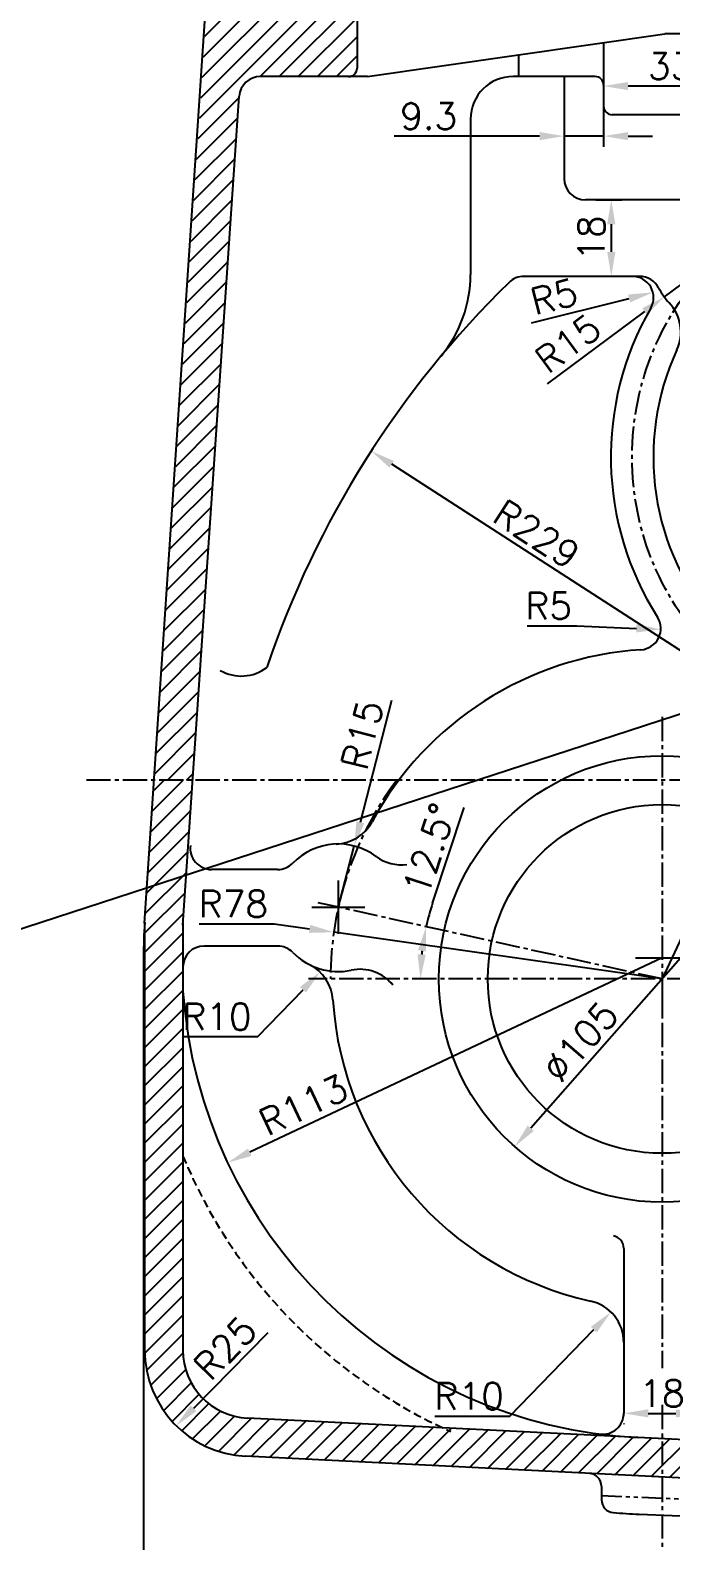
# Model space of a CAD drawing. Header units: millimetres. Extents: x -3508 to 12243, y -3609 to 4092.
# Drawn here: x 3929.9 to 4080.6, y 2613.8 to 2969.1 of the extents above; entities that cross this region are included whole.
import ezdxf

# ---------------------------------------------------------------- set-up
doc = ezdxf.new("R2010")
doc.units = ezdxf.units.MM
doc.header["$LTSCALE"] = 0.3
doc.header["$PDSIZE"] = -50
for name, pattern in [('CENTER2', [28.575, 19.05, -3.175, 3.175, -3.175]), ('HIDDEN', [9.525, 6.35, -3.175]), ('PHANTOM2', [31.75, 15.875, -3.175, 3.175, -3.175, 3.175, -3.175])]:
    doc.linetypes.add(name, pattern=pattern)
for name, color, linetype in [('center', 1, 'CENTER2'), ('CHAIN ...', 8, 'PHANTOM2'), ('h', 4, 'HIDDEN'), ('hatch', 6, 'Continuous')]:
    doc.layers.add(name, color=color, linetype=linetype)
doc.styles.add('rs', font='romans.shx')
doc.dimstyles.new('sarab', dxfattribs={"dimscale": 3, "dimtxt": 2.5, "dimasz": 2.3, "dimexe": 1, "dimexo": 1, "dimtad": 1, "dimdec": 3, "dimdsep": 46, "dimtxsty": 'rs', "dimcen": 0, "dimclrd": 1, "dimclre": 1, "dimclrt": 7, "dimadec": 3, "dimazin": 2, "dimtfac": 1, "dimtdec": 3, "dimtmove": 0, "dimatfit": 3, "dimfxl": 0, "dimarcsym": 0})

# ---------------------------------------------------------------- blocks, each defined once
blk = doc.blocks.new('*D432')
at = {"color": 1, "lineweight": -2, "transparency": 16777216}
for p, q in [((3956.52, 2748.45), (3956.52, 2580.63)), ((4565.77, 2628.7), (4565.77, 2580.63)), ((4560.02, 2583.13), (3962.27, 2583.13))]:
    blk.add_line(p, q, dxfattribs=at)
at = {"color": 1, "transparency": 16777216}
for points in [[(3962.27, 2584.09), (3962.27, 2582.17), (3956.52, 2583.13)], [(4560.02, 2584.09), (4560.02, 2582.17), (4565.77, 2583.13)]]:
    blk.add_solid(points, dxfattribs=at)
at = {"layer": 'Defpoints', "color": 0, "transparency": 16777216}
for p in [(3956.52, 2750.95), (4565.77, 2631.2), (3956.52, 2583.13)]:
    blk.add_point(p, dxfattribs=at)
at = {"color": 7, "transparency": 16777216, "insert": (4261.15, 2589.45), "char_height": 6.25, "attachment_point": 5, "style": 'rs'}
blk.add_mtext('(609)', dxfattribs=at)
blk = doc.blocks.new('*D790')
at = {"color": 1, "lineweight": -2, "transparency": 16777216}
for p, q in [((4092.02, 2955.95), (4070.52, 2955.95)), ((4064.77, 2953.7), (4064.77, 2953.45)), ((4097.77, 2955.7), (4097.77, 2953.45))]:
    blk.add_line(p, q, dxfattribs=at)
at = {"color": 1, "transparency": 16777216}
for points in [[(4070.52, 2956.91), (4070.52, 2954.99), (4064.77, 2955.95)], [(4092.02, 2956.91), (4092.02, 2954.99), (4097.77, 2955.95)]]:
    blk.add_solid(points, dxfattribs=at)
at = {"layer": 'Defpoints', "color": 0, "transparency": 16777216}
for p in [(4064.77, 2956.2), (4064.77, 2955.95), (4097.77, 2958.2)]:
    blk.add_point(p, dxfattribs=at)
at = {"color": 7, "transparency": 16777216, "insert": (4080.52, 2960.64), "char_height": 6.25, "attachment_point": 5, "style": 'rs'}
blk.add_mtext('33', dxfattribs=at)
blk = doc.blocks.new('*D792')
at = {"color": 1, "lineweight": -2, "transparency": 16777216}
for p, q in [((4055.47, 2955.7), (4055.47, 2941.68)), ((4064.77, 2953.7), (4064.77, 2941.68)), ((4049.72, 2944.18), (4015.5, 2944.18)), ((4064.77, 2944.18), (4055.47, 2944.18)), ((4070.52, 2944.18), (4076.27, 2944.18))]:
    blk.add_line(p, q, dxfattribs=at)
at = {"color": 1, "transparency": 16777216}
for points in [[(4049.72, 2945.14), (4049.72, 2943.22), (4055.47, 2944.18)], [(4070.52, 2945.14), (4070.52, 2943.22), (4064.77, 2944.18)]]:
    blk.add_solid(points, dxfattribs=at)
at = {"layer": 'Defpoints', "color": 0, "transparency": 16777216}
for p in [(4055.47, 2958.2), (4064.77, 2956.2), (4055.47, 2944.18)]:
    blk.add_point(p, dxfattribs=at)
at = {"color": 7, "transparency": 16777216, "insert": (4023.61, 2948.87), "char_height": 6.25, "attachment_point": 5, "style": 'rs'}
blk.add_mtext('9.3', dxfattribs=at)
blk = doc.blocks.new('*D793')
at = {"color": 1, "lineweight": -2, "transparency": 16777216}
for p, q in [((4062.97, 2929.2), (4069.07, 2929.2)), ((4066.57, 2923.45), (4066.57, 2916.95)), ((4070.76, 2911.2), (4064.07, 2911.2))]:
    blk.add_line(p, q, dxfattribs=at)
at = {"color": 1, "transparency": 16777216}
for points in [[(4065.62, 2923.45), (4067.53, 2923.45), (4066.57, 2929.2)], [(4065.62, 2916.95), (4067.53, 2916.95), (4066.57, 2911.2)]]:
    blk.add_solid(points, dxfattribs=at)
at = {"layer": 'Defpoints', "color": 0, "transparency": 16777216}
for p in [(4060.47, 2929.2), (4066.57, 2911.2), (4073.26, 2911.2)]:
    blk.add_point(p, dxfattribs=at)
at = {"color": 7, "transparency": 16777216, "insert": (4061.89, 2920.2), "char_height": 6.25, "attachment_point": 5, "rotation": 90, "style": 'rs'}
blk.add_mtext('18', dxfattribs=at)
blk = doc.blocks.new('*D801')
at = {"color": 1, "lineweight": -2, "transparency": 16777216}
for p, q in [((4007.54, 2782.79), (4014.95, 2811.5)), ((4002.35, 2762.7), (4006.1, 2777.22))]:
    blk.add_line(p, q, dxfattribs=at)
at = {"color": 1, "transparency": 16777216}
blk.add_solid([(4006.61, 2783.03), (4008.47, 2782.55), (4006.1, 2777.22)], dxfattribs=at)
at = {"layer": 'Defpoints', "color": 0, "transparency": 16777216}
for p in [(4006.1, 2777.22), (4002.35, 2762.7)]:
    blk.add_point(p, dxfattribs=at)
at = {"color": 7, "transparency": 16777216, "insert": (4008.01, 2803.38), "char_height": 6.25, "attachment_point": 5, "rotation": 75.5243, "style": 'rs'}
blk.add_mtext('R15', dxfattribs=at)
blk = doc.blocks.new('*D810')
at = {"color": 1, "lineweight": -2, "transparency": 16777216}
for p, q in [((4091.07, 2915.3), (4079.03, 2906.36)), ((4074.41, 2902.93), (4051.47, 2885.91))]:
    blk.add_line(p, q, dxfattribs=at)
at = {"color": 1, "transparency": 16777216}
blk.add_solid([(4073.84, 2903.7), (4074.98, 2902.16), (4079.03, 2906.36)], dxfattribs=at)
at = {"layer": 'Defpoints', "color": 0, "transparency": 16777216}
for p in [(4091.07, 2915.3), (4079.03, 2906.36)]:
    blk.add_point(p, dxfattribs=at)
at = {"color": 7, "transparency": 16777216, "insert": (4056.38, 2895.39), "char_height": 6.25, "attachment_point": 5, "rotation": 36.5808, "style": 'rs'}
blk.add_mtext('R15', dxfattribs=at)
blk = doc.blocks.new('*D498')
at = {"color": 1, "lineweight": -2, "transparency": 16777216}
blk.add_line((4109.4, 2781.05), (4047.64, 2710.85), dxfattribs=at)
at = {"color": 1, "transparency": 16777216}
for points in [[(4108.68, 2781.68), (4110.12, 2780.42), (4113.2, 2785.37)], [(4046.92, 2711.48), (4048.36, 2710.21), (4043.85, 2706.53)]]:
    blk.add_solid(points, dxfattribs=at)
at = {"layer": 'Defpoints', "color": 0, "transparency": 16777216}
for p in [(4113.2, 2785.37), (4043.85, 2706.53)]:
    blk.add_point(p, dxfattribs=at)
at = {"color": 7, "transparency": 16777216, "insert": (4059.29, 2731.18), "char_height": 6.25, "attachment_point": 5, "rotation": 48.6619, "style": 'rs'}
blk.add_mtext('∅105', dxfattribs=at)
blk = doc.blocks.new('*D504')
at = {"color": 1, "lineweight": -2, "transparency": 16777216}
for p, q in [((4075.27, 2643.78), (4081.77, 2643.78)), ((4069.52, 2641.36), (4069.52, 2641.28))]:
    blk.add_line(p, q, dxfattribs=at)
at = {"color": 1, "transparency": 16777216}
for points in [[(4075.27, 2644.74), (4075.27, 2642.82), (4069.52, 2643.78)], [(4081.77, 2644.74), (4081.77, 2642.82), (4087.52, 2643.78)]]:
    blk.add_solid(points, dxfattribs=at)
at = {"layer": 'Defpoints', "color": 0, "transparency": 16777216}
for p in [(4069.52, 2643.86), (4087.52, 2643.78), (4087.52, 2643.78)]:
    blk.add_point(p, dxfattribs=at)
at = {"color": 7, "transparency": 16777216, "insert": (4078.52, 2648.47), "char_height": 6.25, "attachment_point": 5, "style": 'rs'}
blk.add_mtext('18', dxfattribs=at)
blk = doc.blocks.new('*D571')
at = {"color": 1, "lineweight": -2, "transparency": 16777216}
blk.add_line((4202.52, 2745.95), (4014.93, 2866.99), dxfattribs=at)
at = {"color": 1, "transparency": 16777216}
blk.add_solid([(4015.45, 2867.79), (4014.41, 2866.18), (4010.1, 2870.1)], dxfattribs=at)
at = {"layer": 'Defpoints', "color": 0, "transparency": 16777216}
for p in [(4010.1, 2870.1), (4202.52, 2745.95)]:
    blk.add_point(p, dxfattribs=at)
at = {"color": 7, "transparency": 16777216, "insert": (4049.02, 2850.57), "char_height": 6.25, "attachment_point": 5, "rotation": 327.1692, "style": 'rs'}
blk.add_mtext('R229', dxfattribs=at)
blk = doc.blocks.new('*D573')
at = {"color": 1, "lineweight": -2, "transparency": 16777216}
blk.add_line((4047.82, 2900.24), (4070.79, 2906.02), dxfattribs=at)
at = {"color": 1, "transparency": 16777216}
blk.add_solid([(4070.56, 2906.94), (4071.03, 2905.09), (4076.37, 2907.42)], dxfattribs=at)
at = {"layer": 'Defpoints', "color": 0, "transparency": 16777216}
for p in [(4071.52, 2906.2), (4076.37, 2907.42)]:
    blk.add_point(p, dxfattribs=at)
at = {"color": 7, "transparency": 16777216, "insert": (4053.1, 2906.4), "char_height": 6.25, "attachment_point": 5, "rotation": 14.1237, "style": 'rs'}
blk.add_mtext('R5', dxfattribs=at)
blk = doc.blocks.new('*D616')
at = {"color": 1, "lineweight": -2, "transparency": 16777216}
blk.add_line((4078.52, 2750.95), (3981.52, 2705.19), dxfattribs=at)
at = {"color": 1, "transparency": 16777216}
blk.add_solid([(3981.11, 2706.05), (3981.93, 2704.32), (3976.32, 2702.73)], dxfattribs=at)
at = {"layer": 'Defpoints', "color": 0, "transparency": 16777216}
for p in [(4078.52, 2750.95), (3976.32, 2702.73)]:
    blk.add_point(p, dxfattribs=at)
at = {"color": 7, "transparency": 16777216, "insert": (3994.16, 2716.33), "char_height": 6.25, "attachment_point": 5, "rotation": 25.2564, "style": 'rs'}
blk.add_mtext('R113', dxfattribs=at)
blk = doc.blocks.new('*D624')
at = {"color": 1, "lineweight": -2, "transparency": 16777216}
blk.add_line((4024.54, 2763.8), (4031.97, 2786.26), dxfattribs=at)
for start, end in [(161.7028, 167.5), (173.2972, 174.2028)]:
    blk.add_arc((4078.52, 2745.95), 56.85, start, end, dxfattribs=at)
at = {"color": 1, "transparency": 16777216}
for points in [[(4021.11, 2752.74), (4023, 2752.42), (4023.02, 2758.25)], [(4022.92, 2751.64), (4021, 2751.74), (4021.67, 2745.95)]]:
    blk.add_solid(points, dxfattribs=at)
at = {"layer": 'Defpoints', "color": 0, "transparency": 16777216}
for p in [(3997.31, 2763.95), (4021.82, 2750.08), (3995.34, 2745.95), (4078.52, 2745.95), (4256.89, 2745.95)]:
    blk.add_point(p, dxfattribs=at)
at = {"color": 7, "transparency": 16777216, "insert": (4023.81, 2776.5), "char_height": 6.25, "attachment_point": 5, "rotation": 71.7028, "style": 'rs'}
blk.add_mtext('12.5°', dxfattribs=at)
blk = doc.blocks.new('*D411')
at = {"color": 1, "lineweight": -2, "transparency": 16777216}
for p, q in [((4042.74, 2643.15), (4062.48, 2663.48)), ((4025.1, 2643.15), (4042.74, 2643.15))]:
    blk.add_line(p, q, dxfattribs=at)
at = {"color": 1, "transparency": 16777216}
blk.add_solid([(4061.8, 2664.15), (4063.17, 2662.81), (4066.49, 2667.61)], dxfattribs=at)
at = {"layer": 'Defpoints', "color": 0, "transparency": 16777216}
for p in [(4066.49, 2667.61), (4059.52, 2660.43)]:
    blk.add_point(p, dxfattribs=at)
at = {"color": 7, "transparency": 16777216, "insert": (4033.14, 2647.84), "char_height": 6.25, "attachment_point": 5, "style": 'rs'}
blk.add_mtext('R10', dxfattribs=at)
blk = doc.blocks.new('_DatumFilled')
at = {"color": 0, "linetype": 'ByBlock'}
blk.add_solid([(0, 0.577), (-1, 0), (0, -0.577)], dxfattribs=at)
blk = doc.blocks.new('*D412')
at = {"color": 1, "lineweight": -2, "transparency": 16777216}
for p, q in [((3983.39, 2732.39), (3994.05, 2743.43)), ((3965.75, 2732.39), (3983.39, 2732.39))]:
    blk.add_line(p, q, dxfattribs=at)
at = {"color": 1, "transparency": 16777216}
blk.add_solid([(3993.36, 2744.1), (3994.74, 2742.76), (3998.05, 2747.57)], dxfattribs=at)
at = {"layer": 'Defpoints', "color": 0, "transparency": 16777216}
for p in [(3998.05, 2747.57), (3991.1, 2740.37)]:
    blk.add_point(p, dxfattribs=at)
at = {"color": 7, "transparency": 16777216, "insert": (3973.79, 2737.08), "char_height": 6.25, "attachment_point": 5, "style": 'rs'}
blk.add_mtext('R10', dxfattribs=at)
blk = doc.blocks.new('*D651')
at = {"color": 1, "lineweight": -2, "transparency": 16777216}
blk.add_line((3985.8, 2662.7), (3968.26, 2644.96), dxfattribs=at)
at = {"color": 1, "transparency": 16777216}
blk.add_solid([(3967.58, 2645.63), (3968.94, 2644.28), (3964.22, 2640.87)], dxfattribs=at)
at = {"layer": 'Defpoints', "color": 0, "transparency": 16777216}
for p in [(3981.79, 2658.65), (3964.22, 2640.87)]:
    blk.add_point(p, dxfattribs=at)
at = {"color": 7, "transparency": 16777216, "insert": (3975.72, 2659.17), "char_height": 6.25, "attachment_point": 5, "rotation": 45.3408, "style": 'rs'}
blk.add_mtext('R25', dxfattribs=at)
blk = doc.blocks.new('*D657')
at = {"color": 1, "lineweight": -2, "transparency": 16777216}
for p, q in [((3969.65, 2758.92), (3987.29, 2758.92)), ((3987.29, 2758.92), (3995.61, 2757.74)), ((4078.52, 2745.95), (4001.3, 2756.93))]:
    blk.add_line(p, q, dxfattribs=at)
at = {"color": 1, "transparency": 16777216}
blk.add_solid([(3995.74, 2758.68), (3995.47, 2756.79), (4001.3, 2756.93)], dxfattribs=at)
at = {"layer": 'Defpoints', "color": 0, "transparency": 16777216}
for p in [(4001.3, 2756.93), (4078.52, 2745.95)]:
    blk.add_point(p, dxfattribs=at)
at = {"color": 7, "transparency": 16777216, "insert": (3977.69, 2763.61), "char_height": 6.25, "attachment_point": 5, "style": 'rs'}
blk.add_mtext('R78', dxfattribs=at)
blk = doc.blocks.new('*D658')
at = {"color": 1, "lineweight": -2, "transparency": 16777216}
for p, q in [((4046.76, 2829), (4058.44, 2829)), ((4058.44, 2829), (4072.48, 2828.41))]:
    blk.add_line(p, q, dxfattribs=at)
at = {"color": 1, "transparency": 16777216}
blk.add_solid([(4072.52, 2829.37), (4072.44, 2827.45), (4078.23, 2828.17)], dxfattribs=at)
at = {"layer": 'Defpoints', "color": 0, "transparency": 16777216}
for p in [(4073.23, 2828.38), (4078.23, 2828.17)]:
    blk.add_point(p, dxfattribs=at)
at = {"color": 7, "transparency": 16777216, "insert": (4051.82, 2833.69), "char_height": 6.25, "attachment_point": 5, "style": 'rs'}
blk.add_mtext('R5', dxfattribs=at)

msp = doc.modelspace()

# ---------------------------------------------------------------- hatches: boundary and pattern name
at = {"layer": 'hatch'}
h = msp.add_hatch(dxfattribs=at)
h.set_pattern_fill('ANSI31', color=256, style=0)
h.set_pattern_definition([(45, (42.287, 2913.9535), (-2.245064, 2.245064), [])])
h.paths.add_polyline_path([(4006.7715, 2979.1982), (3971.7715, 2979.1982), (3959.0804, 2792.6982), (3968.1012, 2792.6982), (3979.0461, 2953.5376, -0.39445035), (3984.0346, 2958.1982), (4004.7715, 2958.1982, 0.41421356), (4006.7715, 2960.1982)])
h = msp.add_hatch(dxfattribs=at)
h.set_pattern_fill('ANSI31', color=256, style=0)
h.set_pattern_definition([(45, (42.287, 3000.05), (-2.245064, 2.245064), [])])
h.paths.add_polyline_path([(4078.5215, 2628.7966), (4078.5215, 2637.8078), (3980.9962, 2642.6708, -0.39969488), (3965.793, 2658.651), (3965.793, 2758.7792), (3968.1012, 2792.6982), (3959.0396, 2792.6982), (3956.793, 2759.0838), (3956.793, 2658.651, 0.39969488), (3980.548, 2633.682)])
h.paths.add_polyline_path([(4202.5215, 2622.6134), (4202.5215, 2631.6246), (4078.5215, 2637.8078), (4078.5215, 2628.7966)])
h.paths.add_polyline_path([(4202.5215, 2631.6246), (4202.5215, 2622.6134), (4376.8568, 2613.9203, 0.01245641), (4385.7715, 2613.6982), (4385.7715, 2622.6982, -0.01245641), (4377.3051, 2622.9091)])
h.paths.add_polyline_path([(4564.7715, 2792.6982), (4555.7715, 2792.6982, -0.41421356), (4385.7715, 2622.6982), (4385.7715, 2613.6982, 0.41421356)])

# ---------------------------------------------------------------- linework, layer by layer
for p, q in [((2666.3122, 2346.5266), (8019.6586, 4091.8082)), ((3956.793, 2759.0838), (3971.7715, 2983.1982)), ((4006.7715, 2981.1982), (4006.7715, 2960.1982)), ((4009.192, 2958.1982), (4079.192, 2968.1982)), ((4092.7715, 2968.1982), (4079.192, 2968.1982)), ((4044.7715, 2963.281), (4044.7715, 2958.1982)), ((4064.7715, 2966.1381), (4064.7715, 2951.1982)), ((4064.7715, 2966.1381), (4064.7715, 2951.1982)), ((4064.7715, 2966.1381), (4064.7715, 2951.1982)), ((4009.192, 2958.1982), (3984.0346, 2958.1982)), ((4062.7715, 2958.1982), (4043.4715, 2958.1982)), ((4055.4715, 2958.1982), (4055.4715, 2934.1982)), ((3965.7822, 2758.6199), (3979.0461, 2953.5376)), ((4095.7715, 2949.1982), (4066.7715, 2949.1982)), ((4033.4715, 2948.1982), (4033.4715, 2911.6591)), ((4095.6311, 2929.1982), (4060.4715, 2929.1982)), ((4073.2617, 2911.1982), (4046.0097, 2911.1982)), ((3988.0686, 2771.6982), (3972.5152, 2771.6982)), ((3956.793, 2759.0838), (3956.793, 2657.8475)), ((3965.793, 2759.0838), (3965.793, 2657.9982)), ((3988.0686, 2753.6982), (3970.793, 2753.6982)), ((4069.5215, 2682.5743), (4069.5215, 2643.8594)), ((4377.3051, 2622.9091), (3980.9962, 2642.6708)), ((4376.8568, 2613.9203), (3980.548, 2633.682)), ((4064.2715, 2626.5524), (4064.2715, 2623.4435)), ((4073.134, 2620.059), (4096.1481, 2619.1117))]:
    msp.add_line(p, q)
at = {"color": 1}
for p, q in [((4002.3704, 2756.5805), (4002.3704, 2769.0805)), ((3996.1204, 2762.8305), (4008.6204, 2762.8305)), ((4072.2715, 2750.9482), (4084.7715, 2750.9482))]:
    msp.add_line(p, q, dxfattribs=at)
at = {"color": 60}
for p, q in [((4083.1931, 2755.8437), (4078.5215, 2745.9482)), ((4078.5215, 2745.9482), (4078.5215, 2736.648))]:
    msp.add_line(p, q, dxfattribs=at)
for radius in [52.5, 41]:
    msp.add_circle((4078.5215, 2745.9482), radius)
for centre, radius, start, end in [((4004.7715, 2960.1982), 2, 270, 0), ((3984.0346, 2953.1982), 5, 90, 176.107091), ((4043.4715, 2948.1982), 10, 90, 180), ((4062.7715, 2956.1982), 2, 0, 90), ((4066.7715, 2951.1982), 2, 180, 270), ((4060.4715, 2934.1982), 5, 180, 270), ((4202.5215, 2745.9482), 229, 134.323863, 161.341117), ((4003.4715, 2911.6591), 30, 320.22232, 0), ((4046.0097, 2906.1982), 5, 90, 134.323863), ((4071.5196, 2906.1982), 5, 330, 90), ((4073.2617, 2906.1982), 5, 27.064934, 90), ((4091.0715, 2915.2982), 15, 207.064934, 223.507991), ((4136.4715, 2868.6982), 70, 150, 212.520035), ((4072.9395, 2898.0868), 10, 335.175688, 43.507991), ((4136.4715, 2868.6982), 60, 155.175688, 221.742089), ((4078.5215, 2745.9482), 100, 20.29764, 20.29764), ((4073.2312, 2828.3786), 5, 273.672123, 32.520035), ((4078.5215, 2745.9482), 77.6, 93.672123, 151.547266), ((3979.5401, 2827.2181), 10.0148, 240.235847, 306.932557), ((4001.5026, 2787.6838), 10, 271.94576, 331.547266), ((3972.5152, 2776.6982), 5, 172.385168, 270), ((4002.3515, 2762.6982), 15, 53.451237, 135.572996), ((4017.2391, 2782.7819), 10, 233.451237, 277.089547), ((3988.0686, 2776.6982), 5, 270, 315.572996), ((4078.5215, 2750.9482), 122, 176.107091, 183.823613), ((3970.793, 2748.6982), 5, 90, 180), ((3988.0686, 2748.6982), 5, 44.427004, 90), ((4002.3515, 2762.6982), 15, 224.427004, 281.744545), ((3991.099, 2740.3737), 10, 3.648516, 63.250022), ((4007.4402, 2738.2216), 10, 38.930054, 101.744545), ((4078.5215, 2750.9482), 113, 183.973023, 267.145348), ((4078.5215, 2745.9482), 77.6, 183.648516, 257.473275), ((4066.5215, 2682.5743), 3, 0, 79.277848), ((4059.5215, 2660.4335), 10, 0, 77.473275), ((3981.793, 2658.651), 25, 180, 267.145348), ((3981.793, 2658.651), 16, 180, 267.145348), ((4064.5215, 2643.8594), 5, 262.551809, 0), ((4061.2715, 2626.653), 3, 0, 87.145348), ((4067.2715, 2623.4435), 3, 180, 264.957732), ((4078.5215, 2750.9482), 131, 264.957732, 267.642983)]:
    msp.add_arc(centre, radius, start, end)
at = {"layer": 'center'}
for p, q in [((4078.5215, 2807.6291), (4078.5215, 2745.9482)), ((4574.5842, 2792.6982), (3942.2717, 2792.6982)), ((4078.5215, 2745.9482), (3997.3092, 2763.9525)), ((4256.8856, 2745.9482), (3995.3374, 2745.9482)), ((4078.5215, 2735.6048), (4078.5215, 2654.4219)), ((4078.5215, 2645.7502), (4078.5215, 2604.5191))]:
    msp.add_line(p, q, dxfattribs=at)
msp.add_circle((4136.4715, 2868.6982), 65, dxfattribs=at)
msp.add_arc((4078.5215, 2745.9482), 78, 143.175999, 180, dxfattribs=at)
at = {"layer": 'CHAIN ...'}
msp.add_line((4064.2715, 2624.4272), (4099.2715, 2622.9865), dxfattribs=at)
at = {"layer": 'h'}
msp.add_arc((4078.5215, 2750.9482), 122, 202.48142, 245.95021, dxfattribs=at)

# ---------------------------------------------------------------- dimensions: what is measured, and where the dimension line sits
for base, p1, p2, picture, middle in [((4064.7715, 2955.9507), (4097.7715, 2958.1982), (4064.7715, 2956.1982), '*D790', (4080.5158, 2955.9507)), ((4055.4715, 2944.1811), (4064.7715, 2956.1982), (4055.4715, 2958.1982), '*D792', (4023.6145, 2944.1811))]:
    dim = msp.add_linear_dim(base=base, p1=p1, p2=p2, dimstyle='sarab', override={"dimscale": 2.5, "dimdec": 2, "dimadec": 2, "dimtdec": 2, "dimatfit": 0})
    dim.commit()
    dim.dimension.update_dxf_attribs({"geometry": picture, "text_midpoint": middle, "dimtype": 160})
dim = msp.add_linear_dim(base=(4066.5739, 2911.1982), p1=(4060.4715, 2929.1982), p2=(4073.2617, 2911.1982), angle=90, dimstyle='sarab', override={"dimscale": 2.5, "dimdec": 2, "dimadec": 2, "dimtdec": 2, "dimatfit": 0})
dim.commit()
dim.dimension.update_dxf_attribs({"geometry": '*D793', "text_midpoint": (4061.8864, 2920.1982)})
for center, mpoint, override, picture, middle in [((4091.0715, 2915.2982), (4079.0262, 2906.3588), {"dimscale": 2.5, "dimdec": 2, "dimadec": 2, "dimtdec": 2, "dimatfit": 0}, '*D810', (4059.1742, 2891.6257)), ((4071.5196, 2906.1982), (4076.3684, 2907.4183), {"dimscale": 2.5, "dimdec": 2, "dimadec": 2, "dimtdec": 2, "dimtmove": 1}, '*D573', (4054.2465, 2901.8519)), ((4202.5215, 2745.9482), (4010.0984, 2870.1028), {"dimscale": 2.5, "dimdec": 2, "dimadec": 2, "dimtdec": 2, "dimatfit": 0}, '*D571', (4046.4763, 2846.6311)), ((4073.2312, 2828.3786), (4078.2267, 2828.1672), {"dimscale": 2.5, "dimtoh": 1, "dimdec": 2, "dimcen": 2.5, "dimadec": 1, "dimtdec": 2, "dimtmove": 1, "dimldrblk": 'DatumFilled'}, '*D658', (4058.442, 2829.0045)), ((4002.3515, 2762.6982), (4006.101, 2777.222), {"dimscale": 2.5, "dimdec": 2, "dimadec": 2, "dimtdec": 2, "dimatfit": 0}, '*D801', (4012.5511, 2802.2062)), ((4078.5215, 2745.9482), (4001.2979, 2756.9265), {"dimscale": 2.5, "dimtoh": 1, "dimdec": 2, "dimcen": 2.5, "dimadec": 1, "dimtdec": 2, "dimldrblk": 'DatumFilled'}, '*D657', (3987.2877, 2758.9182)), ((4078.5215, 2750.9482), (3976.3234, 2702.7346), {"dimscale": 2.5, "dimdec": 2, "dimadec": 2, "dimtdec": 2, "dimatfit": 0}, '*D616', (3996.1631, 2712.0943)), ((3991.099, 2740.3737), (3998.0466, 2747.5662), {"dimscale": 2.5, "dimtoh": 1, "dimdec": 2, "dimcen": 2.5, "dimadec": 1, "dimtdec": 2, "dimldrblk": 'DatumFilled'}, '*D412', (3973.7903, 2732.3913)), ((3981.793, 2658.651), (3964.2208, 2640.8685), {"dimscale": 2.5, "dimtoh": 1, "dimdec": 2, "dimcen": 2.5, "dimadec": 1, "dimtdec": 2, "dimldrblk": 'DatumFilled'}, '*D651', (3979.0505, 2655.8756)), ((4059.5215, 2660.4335), (4066.4893, 2667.6064), {"dimscale": 2.5, "dimtoh": 1, "dimdec": 2, "dimcen": 2.5, "dimadec": 1, "dimtdec": 2, "dimtmove": 1, "dimldrblk": 'DatumFilled'}, '*D411', (4042.7364, 2643.1544))]:
    dim = msp.add_radius_dim(center=center, mpoint=mpoint, dimstyle='sarab', override=override)
    dim.commit()
    dim.dimension.update_dxf_attribs({"geometry": picture, "text_midpoint": middle, "dimtype": 164})
dim = msp.add_angular_dim_2l(base=(4021.818, 2750.0791), line1=((4256.8856, 2745.9482), (3995.3374, 2745.9482)), line2=((4078.5215, 2745.9482), (3997.3092, 2763.9525)), dimstyle='sarab', override={"dimscale": 2.5, "dimdec": 2, "dimcen": 2.5, "dimadec": 2, "dimtdec": 2})
dim.commit()
dim.dimension.update_dxf_attribs({"geometry": '*D624', "text_midpoint": (4023.8057, 2776.501)})
dim = msp.add_diameter_dim_2p(p1=(4113.1978, 2785.3665), p2=(4043.8452, 2706.5299), dimstyle='sarab', override={"dimscale": 2.5, "dimdec": 2, "dimadec": 2, "dimtdec": 2, "dimatfit": 0})
dim.commit()
dim.dimension.update_dxf_attribs({"geometry": '*D498', "text_midpoint": (4062.8086, 2728.0866), "dimtype": 163})
dim = msp.add_linear_dim(base=(3956.5215, 2583.1273), p1=(4565.7715, 2631.1982), p2=(3956.5215, 2750.9482), angle=180, text='(609)', dimstyle='sarab', override={"dimscale": 2.5, "dimdec": 2, "dimadec": 2, "dimtdec": 2, "dimatfit": 0})
dim.commit()
dim.dimension.update_dxf_attribs({"geometry": '*D432', "text_midpoint": (4261.1465, 2589.4517)})
dim = msp.add_linear_dim(base=(4087.5215, 2643.7819), p1=(4069.5215, 2643.8594), p2=(4087.5215, 2643.7819), dimstyle='sarab', override={"dimscale": 2.5, "dimdec": 2, "dimadec": 2, "dimtdec": 2, "dimatfit": 0})
dim.commit()
dim.dimension.update_dxf_attribs({"geometry": '*D504', "text_midpoint": (4078.5215, 2648.4694)})

doc.saveas('drawing.dxf')
